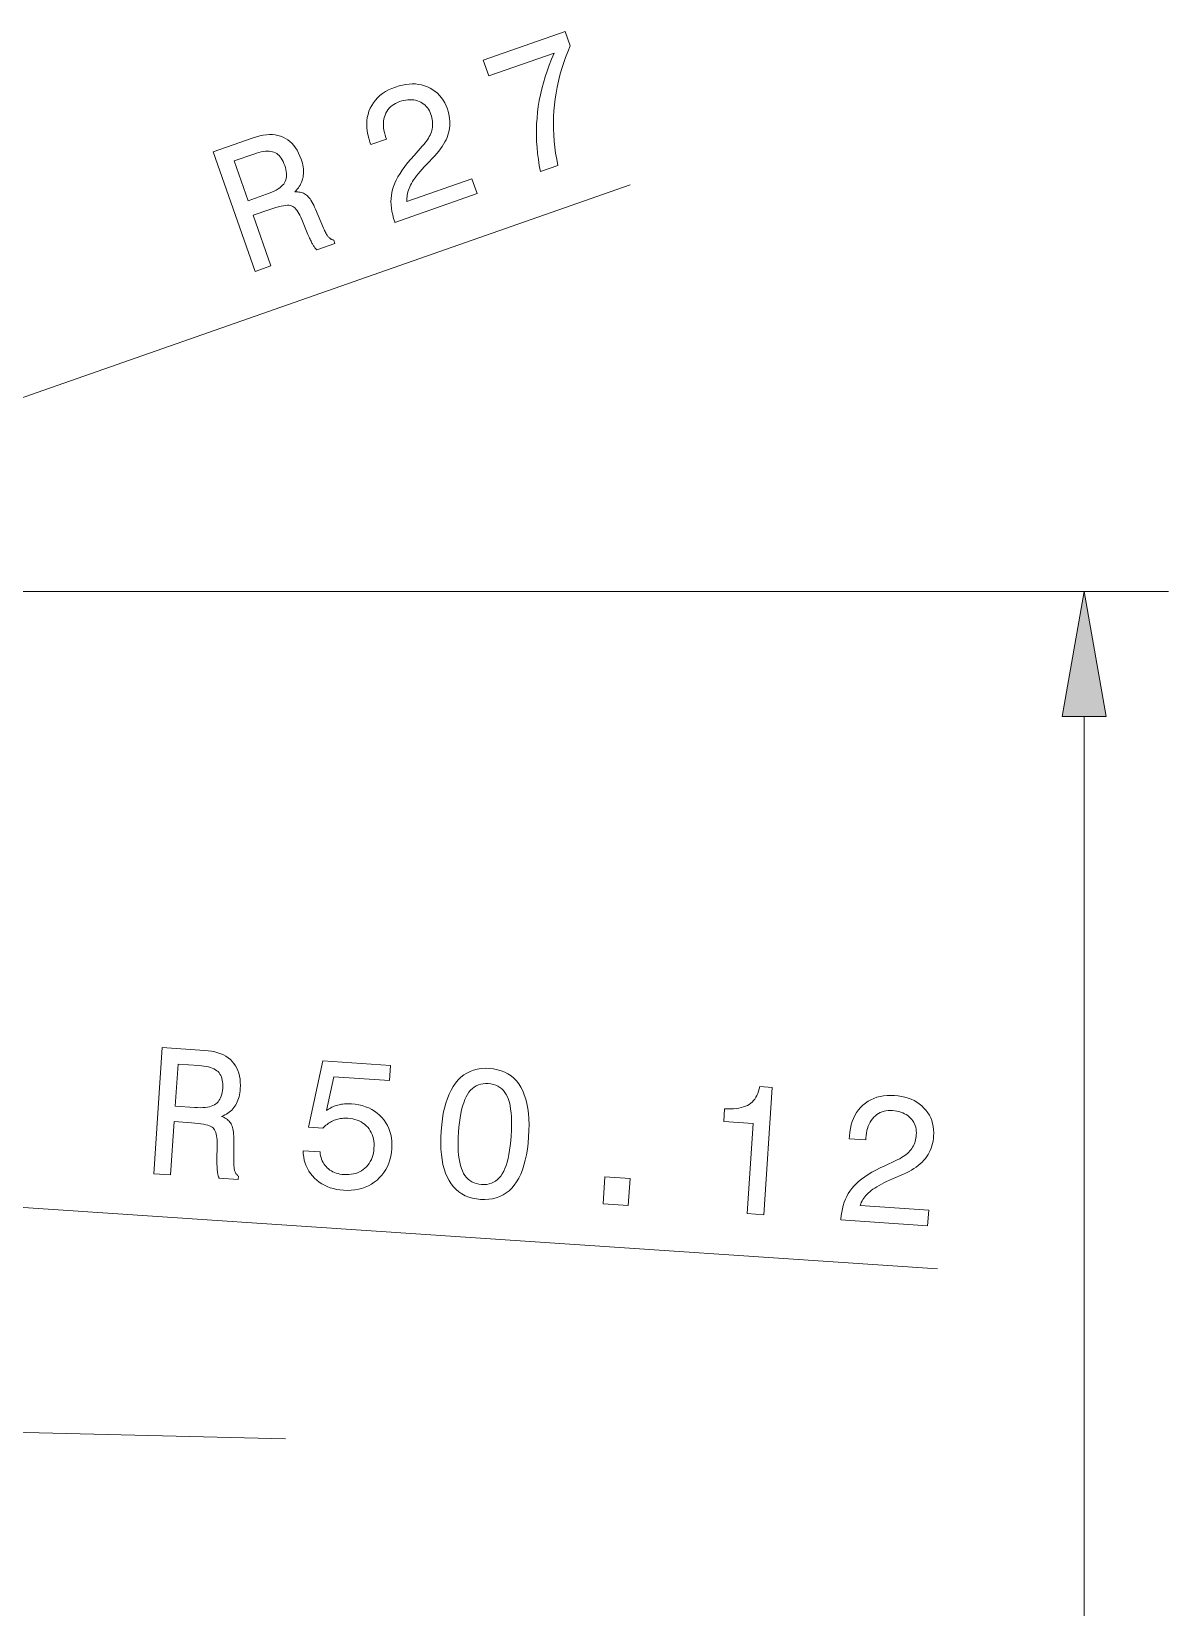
# Model space of a CAD drawing. Extents: x 0 to 594, y 0 to 575.
# Drawn here: x 165.77 to 192.69, y 252.37 to 289.66 of the extents above; entities that cross this region are included whole.
import ezdxf

# ---------------------------------------------------------------- set-up
doc = ezdxf.new("R2010")
doc.units = 0

msp = doc.modelspace()

# ---------------------------------------------------------------- linework, layer by layer
at = {"color": 7, "lineweight": 13, "ltscale": 0.434299}
msp.add_line((163.547, 280.294), (179.945, 286.029), dxfattribs=at)
at = {"color": 7, "lineweight": 13}
for p, q in [((148.141, 276.408), (192.688, 276.408)), ((190.688, 136.36), (190.688, 273.453)), ((165.108, 261.863), (187.217, 260.384))]:
    msp.add_line(p, q, dxfattribs=at)
at = {"color": 7, "lineweight": 13, "ltscale": 0.25}
msp.add_line((171.783, 256.362), (161.786, 256.6), dxfattribs=at)
at = {"color": 7, "lineweight": 13}
for points in [[(177.82, 286.345), (177.793, 286.488), (177.771, 286.63), (177.752, 286.772), (177.739, 286.913), (177.73, 287.053), (177.725, 287.193), (177.725, 287.333), (177.729, 287.471), (177.738, 287.61), (177.751, 287.747), (177.769, 287.885), (177.792, 288.023), (177.819, 288.162), (177.851, 288.301), (177.888, 288.441), (177.93, 288.581), (177.976, 288.722), (178.027, 288.863), (178.082, 289.005), (178.143, 289.147), (176.594, 288.606), (176.464, 288.978), (178.405, 289.656), (178.523, 289.318), (178.465, 289.179), (178.412, 289.04), (178.363, 288.901), (178.319, 288.761), (178.28, 288.621), (178.245, 288.481), (178.214, 288.341), (178.188, 288.201), (178.167, 288.06), (178.15, 287.919), (178.138, 287.778), (178.13, 287.637), (178.127, 287.495), (178.128, 287.352), (178.134, 287.21), (178.145, 287.066), (178.16, 286.923), (178.179, 286.779), (178.204, 286.634), (178.232, 286.49)], [(174.374, 285.14), (174.37, 285.152), (174.343, 285.235), (174.321, 285.317), (174.303, 285.398), (174.291, 285.477), (174.284, 285.554), (174.281, 285.631), (174.283, 285.706), (174.29, 285.779), (174.302, 285.851), (174.319, 285.922), (174.342, 285.993), (174.371, 286.066), (174.406, 286.141), (174.447, 286.218), (174.495, 286.298), (174.549, 286.379), (174.609, 286.463), (174.676, 286.549), (174.749, 286.636), (174.829, 286.726), (175.023, 286.942), (175.057, 286.98), (175.089, 287.019), (175.117, 287.057), (175.144, 287.095), (175.167, 287.132), (175.188, 287.169), (175.207, 287.206), (175.223, 287.243), (175.237, 287.28), (175.248, 287.316), (175.256, 287.353), (175.262, 287.389), (175.266, 287.426), (175.267, 287.464), (175.267, 287.501), (175.263, 287.539), (175.258, 287.578), (175.25, 287.616), (175.24, 287.655), (175.227, 287.694), (175.21, 287.738), (175.191, 287.779), (175.169, 287.817), (175.144, 287.852), (175.117, 287.884), (175.088, 287.914), (175.056, 287.94), (175.022, 287.964), (174.985, 287.985), (174.946, 288.004), (174.905, 288.019), (174.862, 288.03), (174.819, 288.038), (174.775, 288.043), (174.729, 288.044), (174.682, 288.042), (174.635, 288.036), (174.586, 288.027), (174.536, 288.014), (174.484, 287.997), (174.435, 287.978), (174.389, 287.956), (174.346, 287.931), (174.306, 287.904), (174.27, 287.873), (174.238, 287.84), (174.208, 287.805), (174.182, 287.766), (174.16, 287.725), (174.141, 287.681), (174.125, 287.634), (174.114, 287.587), (174.106, 287.537), (174.102, 287.486), (174.102, 287.434), (174.106, 287.38), (174.114, 287.324), (174.126, 287.267), (174.141, 287.208), (174.161, 287.147), (174.173, 287.113), (173.803, 286.984), (173.782, 287.042), (173.754, 287.13), (173.733, 287.217), (173.717, 287.302), (173.708, 287.384), (173.706, 287.465), (173.71, 287.544), (173.72, 287.621), (173.737, 287.696), (173.76, 287.769), (173.789, 287.84), (173.824, 287.908), (173.865, 287.973), (173.911, 288.033), (173.963, 288.089), (174.02, 288.141), (174.083, 288.19), (174.151, 288.234), (174.225, 288.274), (174.304, 288.311), (174.388, 288.343), (174.471, 288.37), (174.552, 288.39), (174.632, 288.405), (174.71, 288.414), (174.786, 288.417), (174.861, 288.415), (174.935, 288.406), (175.006, 288.392), (175.076, 288.372), (175.145, 288.347), (175.211, 288.316), (175.272, 288.28), (175.33, 288.24), (175.383, 288.195), (175.433, 288.145), (175.478, 288.091), (175.519, 288.032), (175.555, 287.968), (175.588, 287.899), (175.616, 287.826), (175.635, 287.768), (175.65, 287.71), (175.662, 287.652), (175.67, 287.595), (175.675, 287.538), (175.676, 287.482), (175.673, 287.426), (175.667, 287.371), (175.658, 287.315), (175.644, 287.261), (175.628, 287.206), (175.608, 287.152), (175.584, 287.097), (175.556, 287.043), (175.525, 286.989), (175.491, 286.934), (175.452, 286.88), (175.41, 286.826), (175.365, 286.772), (175.316, 286.718), (175.12, 286.513), (175.066, 286.455), (175.016, 286.399), (174.969, 286.345), (174.926, 286.292), (174.886, 286.242), (174.851, 286.194), (174.818, 286.148), (174.79, 286.104), (174.765, 286.062), (174.743, 286.022), (174.725, 285.983), (174.708, 285.944), (174.694, 285.905), (174.683, 285.866), (174.673, 285.827), (174.666, 285.788), (174.661, 285.749), (174.658, 285.711), (174.657, 285.672), (174.659, 285.633), (176.195, 286.17), (176.318, 285.82)], [(171.062, 283.982), (170.073, 286.81), (171.018, 287.14), (171.1, 287.167), (171.18, 287.188), (171.257, 287.203), (171.332, 287.213), (171.404, 287.217), (171.474, 287.216), (171.541, 287.21), (171.605, 287.198), (171.667, 287.18), (171.727, 287.157), (171.783, 287.128), (171.837, 287.095), (171.888, 287.055), (171.935, 287.011), (171.979, 286.961), (172.021, 286.906), (172.059, 286.846), (172.094, 286.781), (172.126, 286.71), (172.156, 286.634), (172.171, 286.587), (172.183, 286.542), (172.194, 286.497), (172.202, 286.453), (172.207, 286.41), (172.21, 286.368), (172.211, 286.326), (172.209, 286.286), (172.205, 286.246), (172.199, 286.206), (172.19, 286.168), (172.179, 286.13), (172.165, 286.094), (172.15, 286.058), (172.131, 286.023), (172.111, 285.989), (172.088, 285.956), (172.063, 285.924), (172.035, 285.892), (172.005, 285.862), (172.039, 285.862), (172.072, 285.861), (172.103, 285.858), (172.132, 285.853), (172.16, 285.847), (172.187, 285.838), (172.213, 285.828), (172.237, 285.816), (172.26, 285.803), (172.282, 285.788), (172.303, 285.77), (172.324, 285.748), (172.345, 285.723), (172.366, 285.695), (172.387, 285.663), (172.409, 285.627), (172.43, 285.588), (172.452, 285.546), (172.474, 285.5), (172.496, 285.45), (172.686, 285.001), (172.699, 284.973), (172.711, 284.946), (172.723, 284.921), (172.734, 284.898), (172.746, 284.877), (172.757, 284.857), (172.768, 284.839), (172.779, 284.823), (172.79, 284.808), (172.801, 284.795), (172.811, 284.784), (172.822, 284.773), (172.834, 284.764), (172.846, 284.755), (172.858, 284.747), (172.87, 284.74), (172.883, 284.734), (172.897, 284.728), (172.911, 284.724), (172.925, 284.721), (172.952, 284.643), (172.524, 284.493), (172.515, 284.501), (172.507, 284.51), (172.497, 284.519), (172.488, 284.53), (172.479, 284.542), (172.469, 284.554), (172.46, 284.568), (172.45, 284.582), (172.44, 284.598), (172.431, 284.615), (172.42, 284.632), (172.41, 284.651), (172.399, 284.672), (172.388, 284.693), (172.377, 284.717), (172.365, 284.741), (172.354, 284.767), (172.341, 284.794), (172.329, 284.822), (172.316, 284.852), (172.168, 285.211), (172.146, 285.263), (172.123, 285.31), (172.1, 285.354), (172.076, 285.392), (172.052, 285.427), (172.028, 285.456), (172.004, 285.482), (171.979, 285.503), (171.954, 285.519), (171.929, 285.531), (171.901, 285.539), (171.868, 285.544), (171.829, 285.544), (171.785, 285.541), (171.736, 285.534), (171.681, 285.524), (171.622, 285.509), (171.556, 285.491), (171.486, 285.469), (171.41, 285.444), (171.022, 285.308), (171.44, 284.114)], [(171.034, 286.757), (170.572, 286.596), (170.901, 285.654), (171.337, 285.807), (171.401, 285.83), (171.46, 285.855), (171.515, 285.88), (171.564, 285.906), (171.609, 285.933), (171.65, 285.96), (171.685, 285.989), (171.715, 286.018), (171.741, 286.048), (171.762, 286.078), (171.779, 286.11), (171.792, 286.144), (171.802, 286.181), (171.808, 286.219), (171.81, 286.259), (171.808, 286.301), (171.803, 286.345), (171.795, 286.391), (171.782, 286.439), (171.766, 286.488), (171.748, 286.537), (171.728, 286.581), (171.706, 286.622), (171.683, 286.659), (171.659, 286.692), (171.632, 286.722), (171.605, 286.748), (171.575, 286.77), (171.544, 286.788), (171.511, 286.802), (171.476, 286.813), (171.439, 286.821), (171.398, 286.825), (171.355, 286.826), (171.308, 286.823), (171.259, 286.816), (171.207, 286.807), (171.152, 286.794), (171.094, 286.777)], [(191.209, 273.453), (190.688, 276.408), (190.167, 273.453)], [(168.666, 262.628), (168.866, 265.617), (169.865, 265.55), (169.951, 265.542), (170.033, 265.53), (170.11, 265.514), (170.182, 265.494), (170.25, 265.469), (170.314, 265.441), (170.373, 265.409), (170.428, 265.372), (170.478, 265.332), (170.523, 265.287), (170.564, 265.239), (170.6, 265.186), (170.632, 265.131), (170.658, 265.071), (170.679, 265.008), (170.696, 264.941), (170.707, 264.871), (170.714, 264.797), (170.716, 264.719), (170.712, 264.637), (170.708, 264.589), (170.702, 264.542), (170.694, 264.497), (170.684, 264.454), (170.672, 264.412), (170.659, 264.372), (170.643, 264.333), (170.625, 264.296), (170.606, 264.261), (170.585, 264.228), (170.561, 264.196), (170.537, 264.166), (170.51, 264.137), (170.481, 264.11), (170.451, 264.085), (170.419, 264.062), (170.385, 264.041), (170.349, 264.021), (170.311, 264.003), (170.272, 263.987), (170.303, 263.974), (170.332, 263.96), (170.359, 263.945), (170.385, 263.929), (170.408, 263.912), (170.43, 263.893), (170.449, 263.874), (170.467, 263.854), (170.483, 263.832), (170.496, 263.81), (170.509, 263.785), (170.52, 263.757), (170.529, 263.726), (170.538, 263.691), (170.545, 263.654), (170.55, 263.613), (170.555, 263.568), (170.558, 263.521), (170.56, 263.47), (170.561, 263.416), (170.56, 262.928), (170.56, 262.897), (170.561, 262.868), (170.562, 262.84), (170.564, 262.814), (170.566, 262.79), (170.569, 262.767), (170.572, 262.746), (170.576, 262.727), (170.58, 262.71), (170.585, 262.694), (170.59, 262.679), (170.596, 262.665), (170.602, 262.651), (170.61, 262.639), (170.618, 262.626), (170.627, 262.615), (170.637, 262.604), (170.647, 262.594), (170.658, 262.585), (170.67, 262.576), (170.664, 262.494), (170.212, 262.524), (170.207, 262.535), (170.202, 262.546), (170.197, 262.559), (170.193, 262.572), (170.189, 262.586), (170.185, 262.602), (170.182, 262.618), (170.179, 262.635), (170.176, 262.653), (170.173, 262.673), (170.171, 262.693), (170.169, 262.714), (170.167, 262.737), (170.165, 262.762), (170.164, 262.787), (170.163, 262.814), (170.162, 262.842), (170.162, 262.872), (170.161, 262.903), (170.161, 262.935), (170.166, 263.324), (170.166, 263.381), (170.163, 263.433), (170.159, 263.482), (170.152, 263.527), (170.144, 263.568), (170.133, 263.605), (170.121, 263.638), (170.106, 263.667), (170.09, 263.692), (170.072, 263.713), (170.049, 263.731), (170.02, 263.748), (169.985, 263.764), (169.943, 263.778), (169.895, 263.791), (169.841, 263.803), (169.78, 263.813), (169.713, 263.822), (169.64, 263.829), (169.56, 263.836), (169.15, 263.863), (169.065, 262.601)], [(169.729, 265.191), (169.241, 265.224), (169.174, 264.229), (169.635, 264.198), (169.703, 264.195), (169.767, 264.194), (169.827, 264.196), (169.883, 264.2), (169.935, 264.207), (169.983, 264.217), (170.027, 264.229), (170.066, 264.244), (170.102, 264.261), (170.133, 264.281), (170.161, 264.304), (170.186, 264.33), (170.209, 264.36), (170.23, 264.392), (170.247, 264.428), (170.262, 264.467), (170.275, 264.51), (170.285, 264.556), (170.293, 264.604), (170.297, 264.657), (170.3, 264.708), (170.299, 264.757), (170.295, 264.803), (170.288, 264.846), (170.279, 264.886), (170.266, 264.924), (170.25, 264.959), (170.232, 264.99), (170.21, 265.019), (170.186, 265.046), (170.158, 265.069), (170.127, 265.091), (170.091, 265.111), (170.051, 265.128), (170.007, 265.144), (169.96, 265.157), (169.908, 265.169), (169.852, 265.178), (169.793, 265.186)], [(172.202, 263.175), (172.602, 263.148), (172.607, 263.102), (172.615, 263.058), (172.626, 263.015), (172.639, 262.974), (172.654, 262.936), (172.673, 262.899), (172.694, 262.864), (172.717, 262.831), (172.743, 262.8), (172.772, 262.77), (172.803, 262.743), (172.836, 262.718), (172.871, 262.696), (172.907, 262.677), (172.946, 262.66), (172.987, 262.645), (173.029, 262.633), (173.073, 262.623), (173.12, 262.616), (173.168, 262.612), (173.227, 262.61), (173.284, 262.611), (173.339, 262.617), (173.392, 262.626), (173.443, 262.639), (173.491, 262.656), (173.537, 262.677), (173.582, 262.702), (173.624, 262.73), (173.664, 262.762), (173.701, 262.798), (173.735, 262.836), (173.766, 262.876), (173.792, 262.919), (173.816, 262.965), (173.835, 263.013), (173.852, 263.064), (173.864, 263.117), (173.874, 263.173), (173.879, 263.232), (173.882, 263.292), (173.88, 263.349), (173.875, 263.405), (173.865, 263.458), (173.852, 263.509), (173.836, 263.557), (173.815, 263.604), (173.791, 263.648), (173.763, 263.69), (173.731, 263.73), (173.696, 263.767), (173.658, 263.8), (173.617, 263.83), (173.574, 263.857), (173.528, 263.88), (173.479, 263.899), (173.428, 263.915), (173.374, 263.928), (173.317, 263.937), (173.257, 263.943), (173.222, 263.945), (173.188, 263.945), (173.155, 263.944), (173.122, 263.941), (173.089, 263.937), (173.057, 263.931), (173.025, 263.925), (172.994, 263.916), (172.964, 263.906), (172.934, 263.895), (172.904, 263.882), (172.876, 263.868), (172.847, 263.853), (172.82, 263.836), (172.793, 263.818), (172.767, 263.798), (172.741, 263.777), (172.717, 263.755), (172.692, 263.731), (172.669, 263.706), (172.326, 263.729), (172.667, 265.299), (174.266, 265.192), (174.243, 264.839), (172.932, 264.926), (172.758, 264.129), (172.781, 264.146), (172.805, 264.162), (172.83, 264.177), (172.855, 264.191), (172.881, 264.204), (172.907, 264.216), (172.935, 264.228), (172.963, 264.238), (172.992, 264.247), (173.021, 264.256), (173.051, 264.263), (173.082, 264.27), (173.113, 264.275), (173.145, 264.279), (173.177, 264.283), (173.209, 264.285), (173.242, 264.286), (173.275, 264.286), (173.309, 264.286), (173.343, 264.284), (173.433, 264.275), (173.52, 264.261), (173.602, 264.242), (173.68, 264.217), (173.754, 264.188), (173.825, 264.153), (173.891, 264.113), (173.954, 264.067), (174.012, 264.017), (174.067, 263.961), (174.116, 263.901), (174.16, 263.838), (174.198, 263.772), (174.23, 263.703), (174.256, 263.631), (174.276, 263.556), (174.291, 263.477), (174.3, 263.396), (174.302, 263.312), (174.299, 263.225), (174.29, 263.133), (174.275, 263.044), (174.255, 262.96), (174.228, 262.88), (174.196, 262.803), (174.159, 262.731), (174.115, 262.663), (174.066, 262.598), (174.011, 262.538), (173.951, 262.481), (173.886, 262.43), (173.817, 262.384), (173.746, 262.345), (173.671, 262.312), (173.593, 262.285), (173.512, 262.264), (173.428, 262.249), (173.341, 262.24), (173.25, 262.237), (173.156, 262.241), (173.073, 262.249), (172.993, 262.261), (172.917, 262.278), (172.843, 262.3), (172.773, 262.326), (172.706, 262.357), (172.642, 262.392), (172.582, 262.432), (172.525, 262.477), (172.47, 262.526), (172.42, 262.579), (172.376, 262.635), (172.336, 262.693), (172.301, 262.754), (172.272, 262.817), (172.248, 262.883), (172.229, 262.952), (172.215, 263.024), (172.206, 263.098)], [(175.468, 263.639), (175.481, 263.787), (175.498, 263.927), (175.52, 264.06), (175.547, 264.186), (175.579, 264.303), (175.616, 264.413), (175.657, 264.516), (175.703, 264.61), (175.755, 264.698), (175.81, 264.777), (175.871, 264.849), (175.936, 264.912), (176.005, 264.967), (176.078, 265.014), (176.156, 265.053), (176.238, 265.083), (176.324, 265.105), (176.415, 265.119), (176.51, 265.125), (176.609, 265.122), (176.708, 265.111), (176.802, 265.093), (176.891, 265.068), (176.974, 265.034), (177.051, 264.994), (177.123, 264.945), (177.19, 264.89), (177.25, 264.826), (177.306, 264.755), (177.356, 264.677), (177.4, 264.591), (177.438, 264.498), (177.471, 264.398), (177.498, 264.291), (177.52, 264.177), (177.535, 264.056), (177.545, 263.928), (177.549, 263.792), (177.547, 263.65), (177.54, 263.5), (177.527, 263.352), (177.51, 263.211), (177.488, 263.077), (177.461, 262.952), (177.43, 262.834), (177.393, 262.724), (177.352, 262.622), (177.307, 262.528), (177.256, 262.442), (177.201, 262.363), (177.141, 262.292), (177.077, 262.23), (177.008, 262.176), (176.935, 262.129), (176.857, 262.091), (176.775, 262.061), (176.688, 262.04), (176.597, 262.026), (176.502, 262.021), (176.402, 262.023), (176.303, 262.034), (176.21, 262.052), (176.122, 262.078), (176.039, 262.111), (175.962, 262.152), (175.89, 262.2), (175.823, 262.256), (175.762, 262.319), (175.706, 262.39), (175.656, 262.469), (175.611, 262.554), (175.572, 262.647), (175.539, 262.746), (175.511, 262.853), (175.49, 262.967), (175.474, 263.087), (175.464, 263.215), (175.459, 263.349), (175.461, 263.491)], [(175.88, 263.611), (175.874, 263.491), (175.871, 263.377), (175.871, 263.269), (175.875, 263.168), (175.882, 263.073), (175.893, 262.985), (175.908, 262.903), (175.925, 262.827), (175.947, 262.758), (175.971, 262.696), (176, 262.639), (176.032, 262.588), (176.068, 262.542), (176.107, 262.502), (176.151, 262.467), (176.198, 262.438), (176.249, 262.415), (176.304, 262.397), (176.363, 262.384), (176.425, 262.377), (176.489, 262.375), (176.549, 262.38), (176.606, 262.391), (176.659, 262.407), (176.71, 262.429), (176.758, 262.457), (176.802, 262.491), (176.843, 262.531), (176.882, 262.577), (176.917, 262.629), (176.949, 262.688), (176.978, 262.753), (177.006, 262.825), (177.03, 262.905), (177.052, 262.991), (177.072, 263.084), (177.089, 263.185), (177.104, 263.292), (177.116, 263.407), (177.126, 263.528), (177.132, 263.65), (177.136, 263.766), (177.135, 263.874), (177.132, 263.976), (177.125, 264.072), (177.114, 264.16), (177.1, 264.243), (177.083, 264.318), (177.062, 264.387), (177.038, 264.449), (177.01, 264.505), (176.979, 264.555), (176.943, 264.601), (176.904, 264.64), (176.86, 264.675), (176.813, 264.703), (176.762, 264.727), (176.707, 264.745), (176.648, 264.757), (176.585, 264.764), (176.522, 264.766), (176.462, 264.761), (176.406, 264.75), (176.352, 264.734), (176.301, 264.711), (176.253, 264.683), (176.209, 264.648), (176.167, 264.608), (176.128, 264.561), (176.093, 264.509), (176.06, 264.45), (176.029, 264.384), (176.002, 264.312), (175.977, 264.232), (175.954, 264.146), (175.934, 264.053), (175.917, 263.953), (175.902, 263.846), (175.89, 263.732)], [(182.714, 261.688), (182.856, 263.817), (182.158, 263.863), (182.178, 264.168), (182.253, 264.166), (182.325, 264.166), (182.392, 264.17), (182.456, 264.176), (182.516, 264.185), (182.573, 264.196), (182.625, 264.211), (182.674, 264.229), (182.719, 264.249), (182.76, 264.272), (182.798, 264.298), (182.833, 264.328), (182.865, 264.362), (182.895, 264.399), (182.922, 264.439), (182.946, 264.483), (182.967, 264.53), (182.985, 264.581), (183.001, 264.636), (183.014, 264.694), (183.307, 264.674), (183.105, 261.662)], [(184.931, 261.54), (184.932, 261.552), (184.94, 261.639), (184.951, 261.723), (184.967, 261.804), (184.987, 261.882), (185.011, 261.956), (185.038, 262.027), (185.07, 262.095), (185.105, 262.16), (185.144, 262.222), (185.188, 262.28), (185.236, 262.336), (185.291, 262.392), (185.353, 262.448), (185.421, 262.503), (185.497, 262.557), (185.578, 262.611), (185.667, 262.664), (185.762, 262.716), (185.863, 262.769), (185.972, 262.82), (186.235, 262.942), (186.282, 262.964), (186.326, 262.987), (186.367, 263.011), (186.406, 263.035), (186.443, 263.06), (186.477, 263.086), (186.508, 263.113), (186.537, 263.141), (186.564, 263.169), (186.589, 263.198), (186.611, 263.228), (186.631, 263.26), (186.649, 263.292), (186.665, 263.326), (186.679, 263.361), (186.691, 263.397), (186.7, 263.435), (186.708, 263.473), (186.714, 263.513), (186.718, 263.554), (186.719, 263.601), (186.718, 263.646), (186.712, 263.689), (186.704, 263.731), (186.692, 263.772), (186.676, 263.81), (186.657, 263.847), (186.635, 263.883), (186.61, 263.917), (186.581, 263.949), (186.549, 263.979), (186.515, 264.006), (186.478, 264.031), (186.439, 264.052), (186.397, 264.071), (186.353, 264.087), (186.307, 264.101), (186.259, 264.111), (186.207, 264.119), (186.154, 264.124), (186.101, 264.126), (186.049, 264.124), (186, 264.118), (185.953, 264.108), (185.908, 264.094), (185.865, 264.077), (185.824, 264.055), (185.785, 264.03), (185.748, 264.001), (185.713, 263.968), (185.681, 263.931), (185.652, 263.892), (185.625, 263.85), (185.602, 263.804), (185.581, 263.756), (185.564, 263.705), (185.549, 263.65), (185.537, 263.593), (185.529, 263.533), (185.523, 263.469), (185.52, 263.434), (185.129, 263.46), (185.133, 263.521), (185.142, 263.613), (185.156, 263.701), (185.175, 263.785), (185.199, 263.865), (185.229, 263.94), (185.263, 264.011), (185.303, 264.078), (185.348, 264.141), (185.398, 264.199), (185.453, 264.253), (185.512, 264.301), (185.575, 264.344), (185.641, 264.382), (185.71, 264.413), (185.784, 264.439), (185.86, 264.459), (185.94, 264.473), (186.024, 264.481), (186.111, 264.484), (186.201, 264.48), (186.287, 264.472), (186.37, 264.459), (186.449, 264.441), (186.525, 264.419), (186.596, 264.392), (186.664, 264.36), (186.728, 264.324), (186.789, 264.283), (186.846, 264.237), (186.899, 264.186), (186.947, 264.132), (186.99, 264.075), (187.027, 264.016), (187.058, 263.953), (187.084, 263.888), (187.104, 263.821), (187.118, 263.75), (187.127, 263.677), (187.13, 263.601), (187.128, 263.522), (187.122, 263.462), (187.113, 263.402), (187.102, 263.345), (187.087, 263.289), (187.069, 263.235), (187.047, 263.183), (187.023, 263.132), (186.996, 263.084), (186.965, 263.037), (186.932, 262.992), (186.895, 262.948), (186.855, 262.906), (186.812, 262.865), (186.765, 262.826), (186.715, 262.788), (186.662, 262.752), (186.606, 262.717), (186.546, 262.684), (186.483, 262.652), (186.417, 262.621), (186.156, 262.51), (186.083, 262.478), (186.015, 262.446), (185.951, 262.414), (185.891, 262.383), (185.835, 262.352), (185.783, 262.322), (185.735, 262.292), (185.692, 262.263), (185.652, 262.234), (185.617, 262.206), (185.584, 262.177), (185.554, 262.148), (185.526, 262.117), (185.5, 262.086), (185.476, 262.054), (185.454, 262.021), (185.434, 261.987), (185.416, 261.953), (185.401, 261.917), (185.387, 261.881), (187.011, 261.772), (186.986, 261.402)], [(179.302, 261.916), (179.345, 262.558), (179.94, 262.518), (179.897, 261.876)]]:
    msp.add_lwpolyline(points, close=True, dxfattribs=at)
msp.add_solid([(191.209, 273.453), (190.688, 276.408), (191.209, 273.453), (190.167, 273.453)], dxfattribs=at)

doc.saveas('drawing.dxf')
